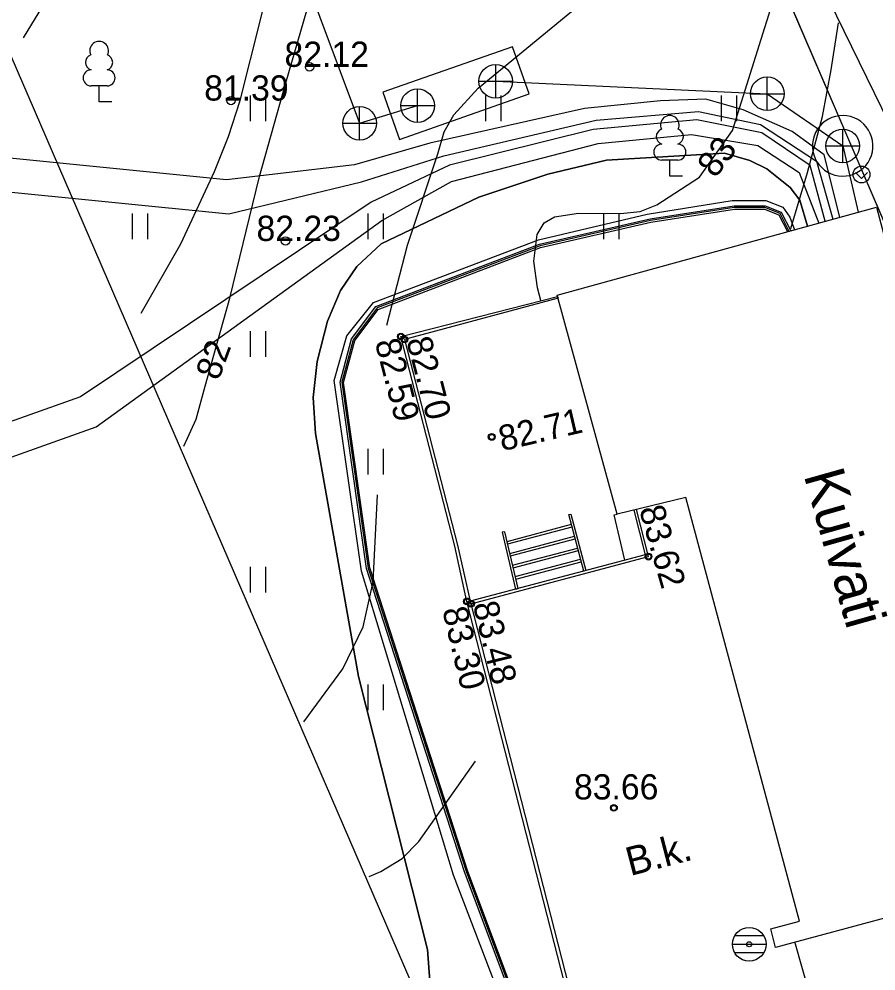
# Model space of a CAD drawing. Extents: x 635520 to 641285, y 6458433 to 6466834.
# Drawn here: x 637547.26 to 637572.72, y 6462657.17 to 6462685.46 of the extents above; entities that cross this region are included whole.
import ezdxf

# ---------------------------------------------------------------- set-up
doc = ezdxf.new("R2010")
doc.units = 0
for name, color, linetype in [('AED', 7, 'Continuous'), ('HALJASTUS', 7, 'Continuous'), ('HOONE', 7, 'Continuous'), ('HORISONTAAL-EH2000', 7, 'Continuous'), ('KKAEV', 7, 'Continuous'), ('KORGUS-EH2000', 7, 'Continuous'), ('KTRASS', 7, 'Continuous'), ('MOOTMPUNKT', 7, 'Continuous'), ('MOOTPIIR', 7, 'Continuous'), ('MPKAABEL', 7, 'Continuous'), ('PIIR', 7, 'Continuous'), ('PUU', 7, 'Continuous'), ('RELJEEF', 7, 'Continuous'), ('SITRASS', 7, 'Continuous'), ('SKKAEV', 7, 'Continuous'), ('TEE', 7, 'Continuous'), ('TORUMP', 7, 'Continuous'), ('TTRASS', 7, 'Continuous'), ('VTRASS', 7, 'Continuous')]:
    doc.layers.add(name, color=color, linetype=linetype)

msp = doc.modelspace()

# ---------------------------------------------------------------- linework, layer by layer
at = {"layer": 'AED'}
msp.add_lwpolyline([(637570.303, 6462658.043), (637571.765, 6462652.876)], dxfattribs=at)
at = {"layer": 'HALJASTUS'}
for p, q in [((637554.125, 6462683.179), (637554.125, 6462682.418)), ((637554.58, 6462683.179), (637554.58, 6462682.418)), ((637561.125, 6462683.179), (637561.125, 6462682.418)), ((637561.58, 6462683.179), (637561.58, 6462682.418)), ((637568.125, 6462683.179), (637568.125, 6462682.418)), ((637568.58, 6462683.179), (637568.58, 6462682.418)), ((637550.625, 6462679.679), (637550.625, 6462678.918)), ((637551.08, 6462679.679), (637551.08, 6462678.918)), ((637557.625, 6462679.679), (637557.625, 6462678.918)), ((637558.08, 6462679.679), (637558.08, 6462678.918)), ((637564.625, 6462679.679), (637564.625, 6462678.918)), ((637565.08, 6462679.679), (637565.08, 6462678.918)), ((637554.125, 6462676.179), (637554.125, 6462675.418)), ((637554.58, 6462676.179), (637554.58, 6462675.418)), ((637557.625, 6462672.679), (637557.625, 6462671.918)), ((637558.08, 6462672.679), (637558.08, 6462671.918)), ((637554.125, 6462669.179), (637554.125, 6462668.418)), ((637554.58, 6462669.179), (637554.58, 6462668.418)), ((637557.625, 6462665.679), (637557.625, 6462664.918)), ((637558.08, 6462665.679), (637558.08, 6462664.918))]:
    msp.add_line(p, q, dxfattribs=at)
at = {"layer": 'HOONE'}
msp.add_lwpolyline([(637572.739, 6462679.869), (637577.992, 6462660.081), (637569.735, 6462657.867), (637569.6, 6462658.413), (637570.45, 6462658.641), (637567.071, 6462671.241), (637565.033, 6462670.739), (637563.252, 6462677.245), (637572.739, 6462679.869)], dxfattribs=at)
at = {"layer": 'HORISONTAAL-EH2000'}
for points in [[(637547.391, 6462684.898), (637550.079, 6462689.309), (637551.248, 6462690.895), (637553.134, 6462693.198), (637553.96, 6462694.41), (637554.598, 6462695.723), (637556.088, 6462699.683)], [(637550.885, 6462676.719), (637552.062, 6462678.773), (637553.07, 6462680.924), (637553.48, 6462681.97), (637553.827, 6462683.033), (637554.432, 6462685.435), (637555.016, 6462687.851), (637555.505, 6462689.427), (637555.951, 6462690.574), (637556.833, 6462692.204), (637557.404, 6462692.964), (637558.08, 6462693.679), (637558.381, 6462693.887), (637558.977, 6462694.033), (637559.953, 6462694.01), (637560.435, 6462694.021), (637560.89, 6462694.13), (637562.532, 6462694.716), (637563.222, 6462695.139), (637563.458, 6462695.425), (637563.594, 6462695.777), (637564.025, 6462697.934)], [(637553.237, 6462676.144), (637553.521, 6462677.159), (637554.4, 6462680.781), (637555.183, 6462683.56), (637555.992, 6462686.335), (637556.502, 6462687.909), (637557.497, 6462690.191), (637558.133, 6462691.244), (637558.882, 6462692.207), (637559.085, 6462692.325), (637559.484, 6462692.159), (637560.157, 6462691.475), (637560.515, 6462691.158), (637560.881, 6462690.991), (637562.229, 6462690.834), (637562.915, 6462690.853), (637563.585, 6462690.991), (637564.857, 6462691.488), (637565.364, 6462691.874), (637565.623, 6462692.403), (637565.832, 6462693.772), (637566.041, 6462695.141)], [(637558.193, 6462676.356), (637558.804, 6462678.733), (637559.705, 6462681.451), (637559.89, 6462682.102), (637560.18, 6462682.611), (637560.899, 6462683.401), (637563.519, 6462685.549), (637565.398, 6462687.073), (637566.232, 6462687.888), (637566.527, 6462688.358), (637566.705, 6462688.89), (637567.541, 6462693.194)], [(637568.459, 6462682.141), (637569.312, 6462684.861), (637570.252, 6462687.861)], [(637570.197, 6462679.23), (637570.69, 6462680.891), (637571.138, 6462682.563), (637571.391, 6462683.951), (637571.608, 6462685.347)], [(637562.77, 6462677.089), (637562.663, 6462677.472), (637562.555, 6462678.264), (637562.653, 6462679.049), (637562.867, 6462679.402), (637563.169, 6462679.579), (637563.88, 6462679.688), (637565.131, 6462679.678), (637565.722, 6462679.741), (637566.216, 6462679.939), (637567.478, 6462680.753), (637568.459, 6462682.141)], [(637552.154, 6462672.762), (637552.518, 6462673.567), (637552.79, 6462674.541), (637553.237, 6462676.144)], [(637555.718, 6462664.573), (637556.877, 6462666.146), (637557.489, 6462667.392), (637557.781, 6462668.734), (637557.911, 6462671.314)], [(637557.662, 6462659.968), (637558.007, 6462660.121), (637558.641, 6462660.508), (637559.138, 6462661.01), (637560.823, 6462663.402)]]:
    msp.add_lwpolyline(points, dxfattribs=at)
at = {"layer": 'KKAEV'}
for p, q in [((637561.423, 6462683.105), (637561.423, 6462684.105)), ((637569.495, 6462682.736), (637569.495, 6462683.736)), ((637560.923, 6462683.605), (637561.923, 6462683.605)), ((637559.102, 6462682.382), (637559.102, 6462683.382)), ((637568.995, 6462683.236), (637569.995, 6462683.236)), ((637557.38, 6462681.859), (637557.38, 6462682.859)), ((637558.602, 6462682.882), (637559.602, 6462682.882)), ((637556.88, 6462682.359), (637557.88, 6462682.359)), ((637571.737, 6462681.186), (637571.737, 6462682.186)), ((637571.237, 6462681.686), (637572.237, 6462681.686))]:
    msp.add_line(p, q, dxfattribs=at)
msp.add_lwpolyline([(637572.256, 6462680.951), (637572.344, 6462681.021), (637572.422, 6462681.103), (637572.49, 6462681.193), (637572.546, 6462681.291), (637572.589, 6462681.396), (637572.619, 6462681.505), (637572.634, 6462681.617), (637572.636, 6462681.73), (637572.623, 6462681.842), (637572.597, 6462681.952), (637572.557, 6462682.058), (637572.504, 6462682.158), (637572.438, 6462682.25), (637572.362, 6462682.333), (637572.276, 6462682.407), (637572.182, 6462682.469), (637572.08, 6462682.518), (637571.973, 6462682.555), (637571.862, 6462682.577), (637571.75, 6462682.586), (637571.637, 6462682.58), (637571.525, 6462682.561), (637571.417, 6462682.527), (637571.314, 6462682.481), (637571.218, 6462682.421), (637571.13, 6462682.351), (637571.052, 6462682.269), (637570.984, 6462682.179), (637570.928, 6462682.081), (637570.885, 6462681.976), (637570.855, 6462681.867), (637570.84, 6462681.755), (637570.838, 6462681.642), (637570.851, 6462681.53), (637570.877, 6462681.42), (637570.917, 6462681.314), (637570.97, 6462681.214), (637571.036, 6462681.122), (637571.112, 6462681.039), (637571.198, 6462680.965), (637571.292, 6462680.903), (637571.394, 6462680.854), (637571.501, 6462680.817), (637571.612, 6462680.795), (637571.724, 6462680.786), (637571.837, 6462680.792), (637571.949, 6462680.811), (637572.057, 6462680.845), (637572.16, 6462680.891)], close=True, dxfattribs=at)
for centre in [(637561.423, 6462683.605), (637569.495, 6462683.236), (637559.102, 6462682.882), (637557.38, 6462682.359), (637571.737, 6462681.686)]:
    msp.add_circle(centre, 0.5, dxfattribs=at)
at = {"layer": 'KORGUS-EH2000'}
for centre, radius in [((637555.893, 6462684.035), 0.125), ((637553.558, 6462683.033), 0.125), ((637555.177, 6462678.861), 0.125), ((637558.608, 6462676.022), 0.1), ((637558.712, 6462675.932), 0.1), ((637561.305, 6462673.036), 0.1), ((637565.966, 6462669.479), 0.1), ((637560.57, 6462668.148), 0.1), ((637560.689, 6462668.079), 0.1), ((637564.937, 6462662.012), 0.1)]:
    msp.add_circle(centre, radius, dxfattribs=at)
at = {"layer": 'KTRASS'}
for points in [[(637552.091, 6462696.507), (637557.38, 6462682.359)], [(637558.074, 6462683.284), (637558.566, 6462681.88), (637562.419, 6462683.229), (637561.927, 6462684.633), (637558.074, 6462683.284)], [(637561.423, 6462683.605), (637569.495, 6462683.236)], [(637569.495, 6462683.236), (637571.737, 6462681.686)], [(637557.38, 6462682.359), (637559.102, 6462682.882)], [(637571.737, 6462681.686), (637572.197, 6462679.719)]]:
    msp.add_lwpolyline(points, dxfattribs=at)
at = {"layer": 'MOOTMPUNKT'}
for centre in [(637558.608, 6462676.022), (637558.712, 6462675.932), (637561.305, 6462673.036), (637565.966, 6462669.479), (637560.57, 6462668.148), (637560.689, 6462668.079), (637564.937, 6462662.012), (637568.958, 6462657.959)]:
    msp.add_circle(centre, 0.075, dxfattribs=at)
at = {"layer": 'MOOTPIIR'}
msp.add_lwpolyline([(637577.121, 6462706.256), (637621.518, 6462602.443), (637626.4, 6462595.366), (637629.306, 6462589.552), (637632.345, 6462582.075), (637635.389, 6462571.873), (637638.339, 6462562.294), (637668.127, 6462492.273), (637649.238, 6462481.686), (637639.312, 6462476.123), (637577.707, 6462609.736), (637571.303, 6462628.145), (637542.145, 6462695.65)], close=True, dxfattribs=at)
at = {"layer": 'MPKAABEL'}
for points in [[(637559.582, 6462655.243), (637559.395, 6462657.805), (637557.345, 6462665.921), (637556.069, 6462673.138), (637556.004, 6462674.21), (637556.114, 6462675.281), (637556.424, 6462676.476), (637556.815, 6462677.391), (637557.301, 6462678.103), (637558.018, 6462678.777), (637560.92, 6462680.164), (637562.969, 6462680.845), (637564.713, 6462681.264), (637568.228, 6462681.466), (637568.975, 6462681.255), (637569.478, 6462681.006), (637570.175, 6462680.446), (637570.464, 6462680.071), (637570.69, 6462679.302)], [(637570.69, 6462679.302), (637570.464, 6462680.071), (637570.175, 6462680.446), (637569.478, 6462681.006), (637568.975, 6462681.255), (637568.228, 6462681.466), (637564.713, 6462681.264), (637562.969, 6462680.845), (637560.92, 6462680.164), (637558.018, 6462678.777), (637557.301, 6462678.103), (637556.815, 6462677.391), (637556.424, 6462676.476), (637556.114, 6462675.281), (637556.004, 6462674.21), (637556.069, 6462673.138), (637557.345, 6462665.921), (637559.395, 6462657.805), (637559.582, 6462655.243)], [(637564.97, 6462648.17), (637560.496, 6462660.114), (637557.585, 6462669.122), (637556.799, 6462674.666), (637557.143, 6462675.947), (637557.866, 6462676.91), (637562.727, 6462678.765), (637566.016, 6462679.518), (637568.511, 6462679.905), (637569.432, 6462679.905), (637569.909, 6462679.717), (637570.19, 6462679.164)], [(637570.146, 6462679.141), (637569.873, 6462679.677), (637569.423, 6462679.855), (637568.514, 6462679.855), (637566.025, 6462679.469), (637562.742, 6462678.717), (637557.897, 6462676.869), (637557.189, 6462675.925), (637556.85, 6462674.663), (637557.634, 6462669.133), (637560.543, 6462660.13), (637565.013, 6462648.198)]]:
    msp.add_lwpolyline(points, dxfattribs=at)
at = {"layer": 'PIIR'}
msp.add_lwpolyline([(637353.17, 6462864.51), (637482.86, 6462645.05), (637521.85, 6462579.03), (637545.47, 6462531.18), (637521.04, 6462521.2), (637500.69, 6462455.68), (637461.84, 6462371.62), (637420.75, 6462347.57), (637436.31, 6462338.62), (637468.12, 6462357.68), (637503.74, 6462382.86), (637564.16, 6462430.62), (637606.05, 6462465.7), (637645.15, 6462498.88), (637648.76, 6462501.82), (637606.05, 6462602.89), (637580.65, 6462661.56), (637557.03, 6462716.49), (637554.32, 6462722.87), (637550.61, 6462721.37), (637536.13, 6462756.21), (637514.77, 6462809.68), (637486.6, 6462884.52), (637469.54, 6462931.01)], close=True, dxfattribs=at)
msp.add_lwpolyline([(637557.03, 6462716.49), (637580.65, 6462661.56), (637606.05, 6462602.89), (637648.76, 6462501.82), (637668.21, 6462517.42), (637628.08, 6462612.41), (637602.67, 6462671.11), (637582.24, 6462718.61)], dxfattribs=at)
at = {"layer": 'PUU'}
for p, q in [((637549.878, 6462683.469), (637549.398, 6462683.469)), ((637549.638, 6462682.993), (637549.638, 6462683.469)), ((637550.019, 6462682.993), (637549.638, 6462682.993)), ((637566.839, 6462681.265), (637566.359, 6462681.265)), ((637566.599, 6462680.789), (637566.599, 6462681.265)), ((637566.98, 6462680.789), (637566.599, 6462680.789))]:
    msp.add_line(p, q, dxfattribs=at)
for centre, radius, start, end in [((637549.638, 6462684.516), 0.277, 332.5799, 207.4201), ((637549.468, 6462684.168), 0.233, 109.0217, 253.1415), ((637549.808, 6462684.168), 0.233, 286.8508, 70.9859), ((637549.4, 6462683.707), 0.238, 90.0016, 269.3953), ((637549.876, 6462683.707), 0.238, 270.6047, 89.9984), ((637566.599, 6462682.312), 0.277, 332.5799, 207.4201), ((637566.429, 6462681.964), 0.233, 109.0217, 253.1415), ((637566.769, 6462681.964), 0.233, 286.8508, 70.9859), ((637566.361, 6462681.503), 0.238, 90.0016, 269.3953), ((637566.837, 6462681.503), 0.238, 270.6047, 89.9984)]:
    msp.add_arc(centre, radius, start, end, dxfattribs=at)
at = {"layer": 'RELJEEF'}
msp.add_lwpolyline([(637576.613, 6462672.989), (637573.803, 6462680.968), (637568.189, 6462692.434), (637562.665, 6462699.649)], dxfattribs=at)
at = {"layer": 'SITRASS'}
msp.add_lwpolyline([(637565.056, 6462648.225), (637560.59, 6462660.147), (637557.683, 6462669.144), (637556.901, 6462674.659), (637557.235, 6462675.903), (637557.929, 6462676.827), (637562.757, 6462678.669), (637566.035, 6462679.419), (637568.518, 6462679.805), (637569.413, 6462679.805), (637569.837, 6462679.638), (637570.092, 6462679.137)], dxfattribs=at)
at = {"layer": 'SKKAEV'}
for p, q in [((637568.458, 6462657.959), (637569.458, 6462657.959)), ((637569.388, 6462658.209), (637568.528, 6462658.209)), ((637569.388, 6462657.709), (637568.528, 6462657.709))]:
    msp.add_line(p, q, dxfattribs=at)
msp.add_circle((637568.958, 6462657.959), 0.5, dxfattribs=at)
at = {"layer": 'TEE'}
for p, q in [((637561.764, 6462669.933), (637563.673, 6462670.44)), ((637561.782, 6462669.856), (637563.693, 6462670.363)), ((637561.846, 6462669.576), (637563.767, 6462670.085)), ((637561.864, 6462669.498), (637563.787, 6462670.008)), ((637561.928, 6462669.223), (637563.859, 6462669.735)), ((637561.946, 6462669.145), (637563.88, 6462669.658)), ((637562.006, 6462668.889), (637563.947, 6462669.404)), ((637562.024, 6462668.811), (637563.968, 6462669.326))]:
    msp.add_line(p, q, dxfattribs=at)
for points in [[(637563.276, 6462677.158), (637558.712, 6462675.932), (637560.286, 6462669.82), (637560.667, 6462668.151), (637565.113, 6462650.771), (637565.023, 6462650.741), (637560.57, 6462668.148), (637560.214, 6462669.791), (637558.608, 6462676.022), (637563.26, 6462677.215), (637563.276, 6462677.158)], [(637560.666, 6462668.156), (637560.686, 6462668.078), (637565.966, 6462669.479), (637565.609, 6462670.881), (637565.532, 6462670.861), (637565.869, 6462669.536), (637560.666, 6462668.156)], [(637564.1, 6462669.067), (637564.041, 6462669.051), (637563.597, 6462670.727), (637563.656, 6462670.742), (637564.1, 6462669.067)], [(637565.261, 6462669.375), (637564.943, 6462670.717), (637565.033, 6462670.739)], [(637562.011, 6462668.516), (637562.087, 6462668.535), (637561.697, 6462670.221), (637561.62, 6462670.203), (637562.011, 6462668.516)]]:
    msp.add_lwpolyline(points, dxfattribs=at)
at = {"layer": 'TORUMP'}
for q in [(637572.118, 6462680.897), (637572.473, 6462680.897)]:
    msp.add_line((637572.295, 6462680.72), q, dxfattribs=at)
msp.add_circle((637572.295, 6462680.836), 0.25, dxfattribs=at)
at = {"layer": 'TTRASS'}
for points in [[(637571.654, 6462679.569), (637571.181, 6462681.416), (637570.236, 6462682.113), (637568.774, 6462682.758), (637567.673, 6462683.071), (637566.318, 6462683.029), (637564.067, 6462682.801), (637559.468, 6462681.767), (637557.225, 6462681.127), (637553.421, 6462680.681), (637546.785, 6462681.337)], [(637546.431, 6462680.367), (637553.491, 6462679.669), (637557.432, 6462680.618), (637559.882, 6462681.394), (637564.406, 6462682.447), (637567.451, 6462682.712), (637569.293, 6462682.326), (637570.961, 6462681.233), (637571.441, 6462679.51)], [(637571.211, 6462679.446), (637570.772, 6462681.102), (637569.336, 6462682.074), (637567.403, 6462682.461), (637564.316, 6462682.176), (637560.055, 6462681.11), (637557.724, 6462680.009), (637549.086, 6462674.228), (637545.752, 6462673.047)], [(637546.017, 6462672.08), (637549.555, 6462673.333), (637558.044, 6462679.469), (637560.113, 6462680.631), (637564.473, 6462681.761), (637567.241, 6462682.027), (637569.217, 6462681.694), (637570.438, 6462680.897), (637571.023, 6462679.394)]]:
    msp.add_lwpolyline(points, dxfattribs=at)
at = {"layer": 'VTRASS'}
msp.add_lwpolyline([(637564.746, 6462648.06), (637560.174, 6462660.008), (637557.431, 6462669.048), (637556.626, 6462674.715), (637557.003, 6462676.043), (637557.79, 6462677.03), (637562.693, 6462678.899), (637565.93, 6462679.656), (637568.448, 6462680.059), (637569.45, 6462680.059), (637569.958, 6462679.861), (637570.169, 6462679.571), (637570.3, 6462679.194)], dxfattribs=at)

# ---------------------------------------------------------------- texts
at = {"layer": 'HOONE'}
msp.add_text('Kuivati', height=1.2, rotation=285.753, dxfattribs=at).set_placement((637570.571, 6462671.905))
at = {"layer": 'HORISONTAAL-EH2000'}
for s, rotation, p in [('83', 52.4483, (637567.949, 6462680.702)), ('82', 69.6346, (637553.187, 6462674.685))]:
    msp.add_text(s, height=0.75, rotation=rotation, dxfattribs=at).set_placement(p)
at = {"layer": 'KORGUS-EH2000'}
for s, p in [('82.12', (637555.147, 6462684.035)), ('81.39', (637552.76, 6462683.033)), ('82.23', (637554.315, 6462678.861)), ('83.66', (637563.75, 6462662.262))]:
    msp.add_text(s, height=0.75, dxfattribs=at).set_placement(p)
for s, rotation, p in [('82.59', 284.5114, (637557.826, 6462675.86)), ('82.70', 284.6448, (637558.761, 6462675.914)), ('82.71', 13.1385, (637561.61, 6462672.609)), ('83.62', 285.8883, (637565.68, 6462670.892)), ('83.48', 283.8461, (637560.741, 6462668.06)), ('83.30', 283.3318, (637559.831, 6462667.903))]:
    msp.add_text(s, height=0.75, rotation=rotation, dxfattribs=at).set_placement(p)
at = {"layer": 'TEE'}
msp.add_text('B.k.', height=0.85, rotation=14.6694, dxfattribs=at).set_placement((637565.421, 6462659.984))

doc.saveas('drawing.dxf')
